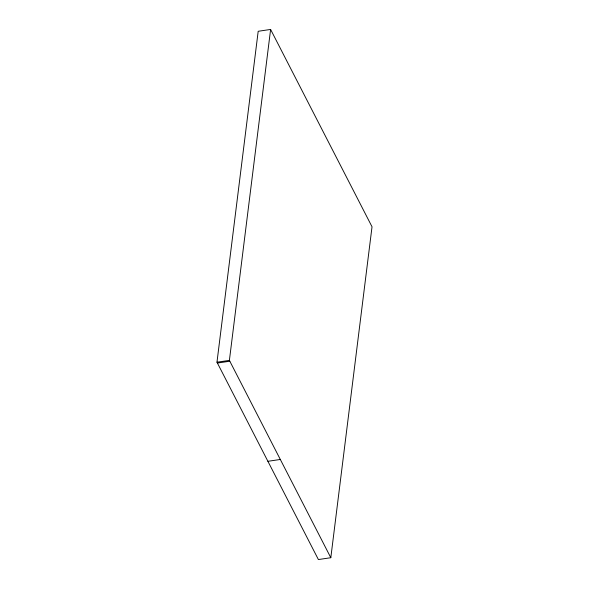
<?xml version="1.0" encoding="UTF-8"?>
<svg xmlns="http://www.w3.org/2000/svg" width="589" height="589" viewBox="0 0 589 589"><rect width="100%" height="100%" fill="white"/><g stroke="black" fill="none" stroke-linecap="round" stroke-linejoin="round"><path stroke-width="0.88" d="M216.973 362.206L258.188 31.283L270.609 29.45L372.027 226.794L330.812 557.717L318.391 559.55L216.973 362.206L229.393 360.38L330.812 557.717M229.393 360.38L270.609 29.45M217.407 363.052L229.828 361.219M267.899 461.297L280.32 459.472"/></g></svg>
